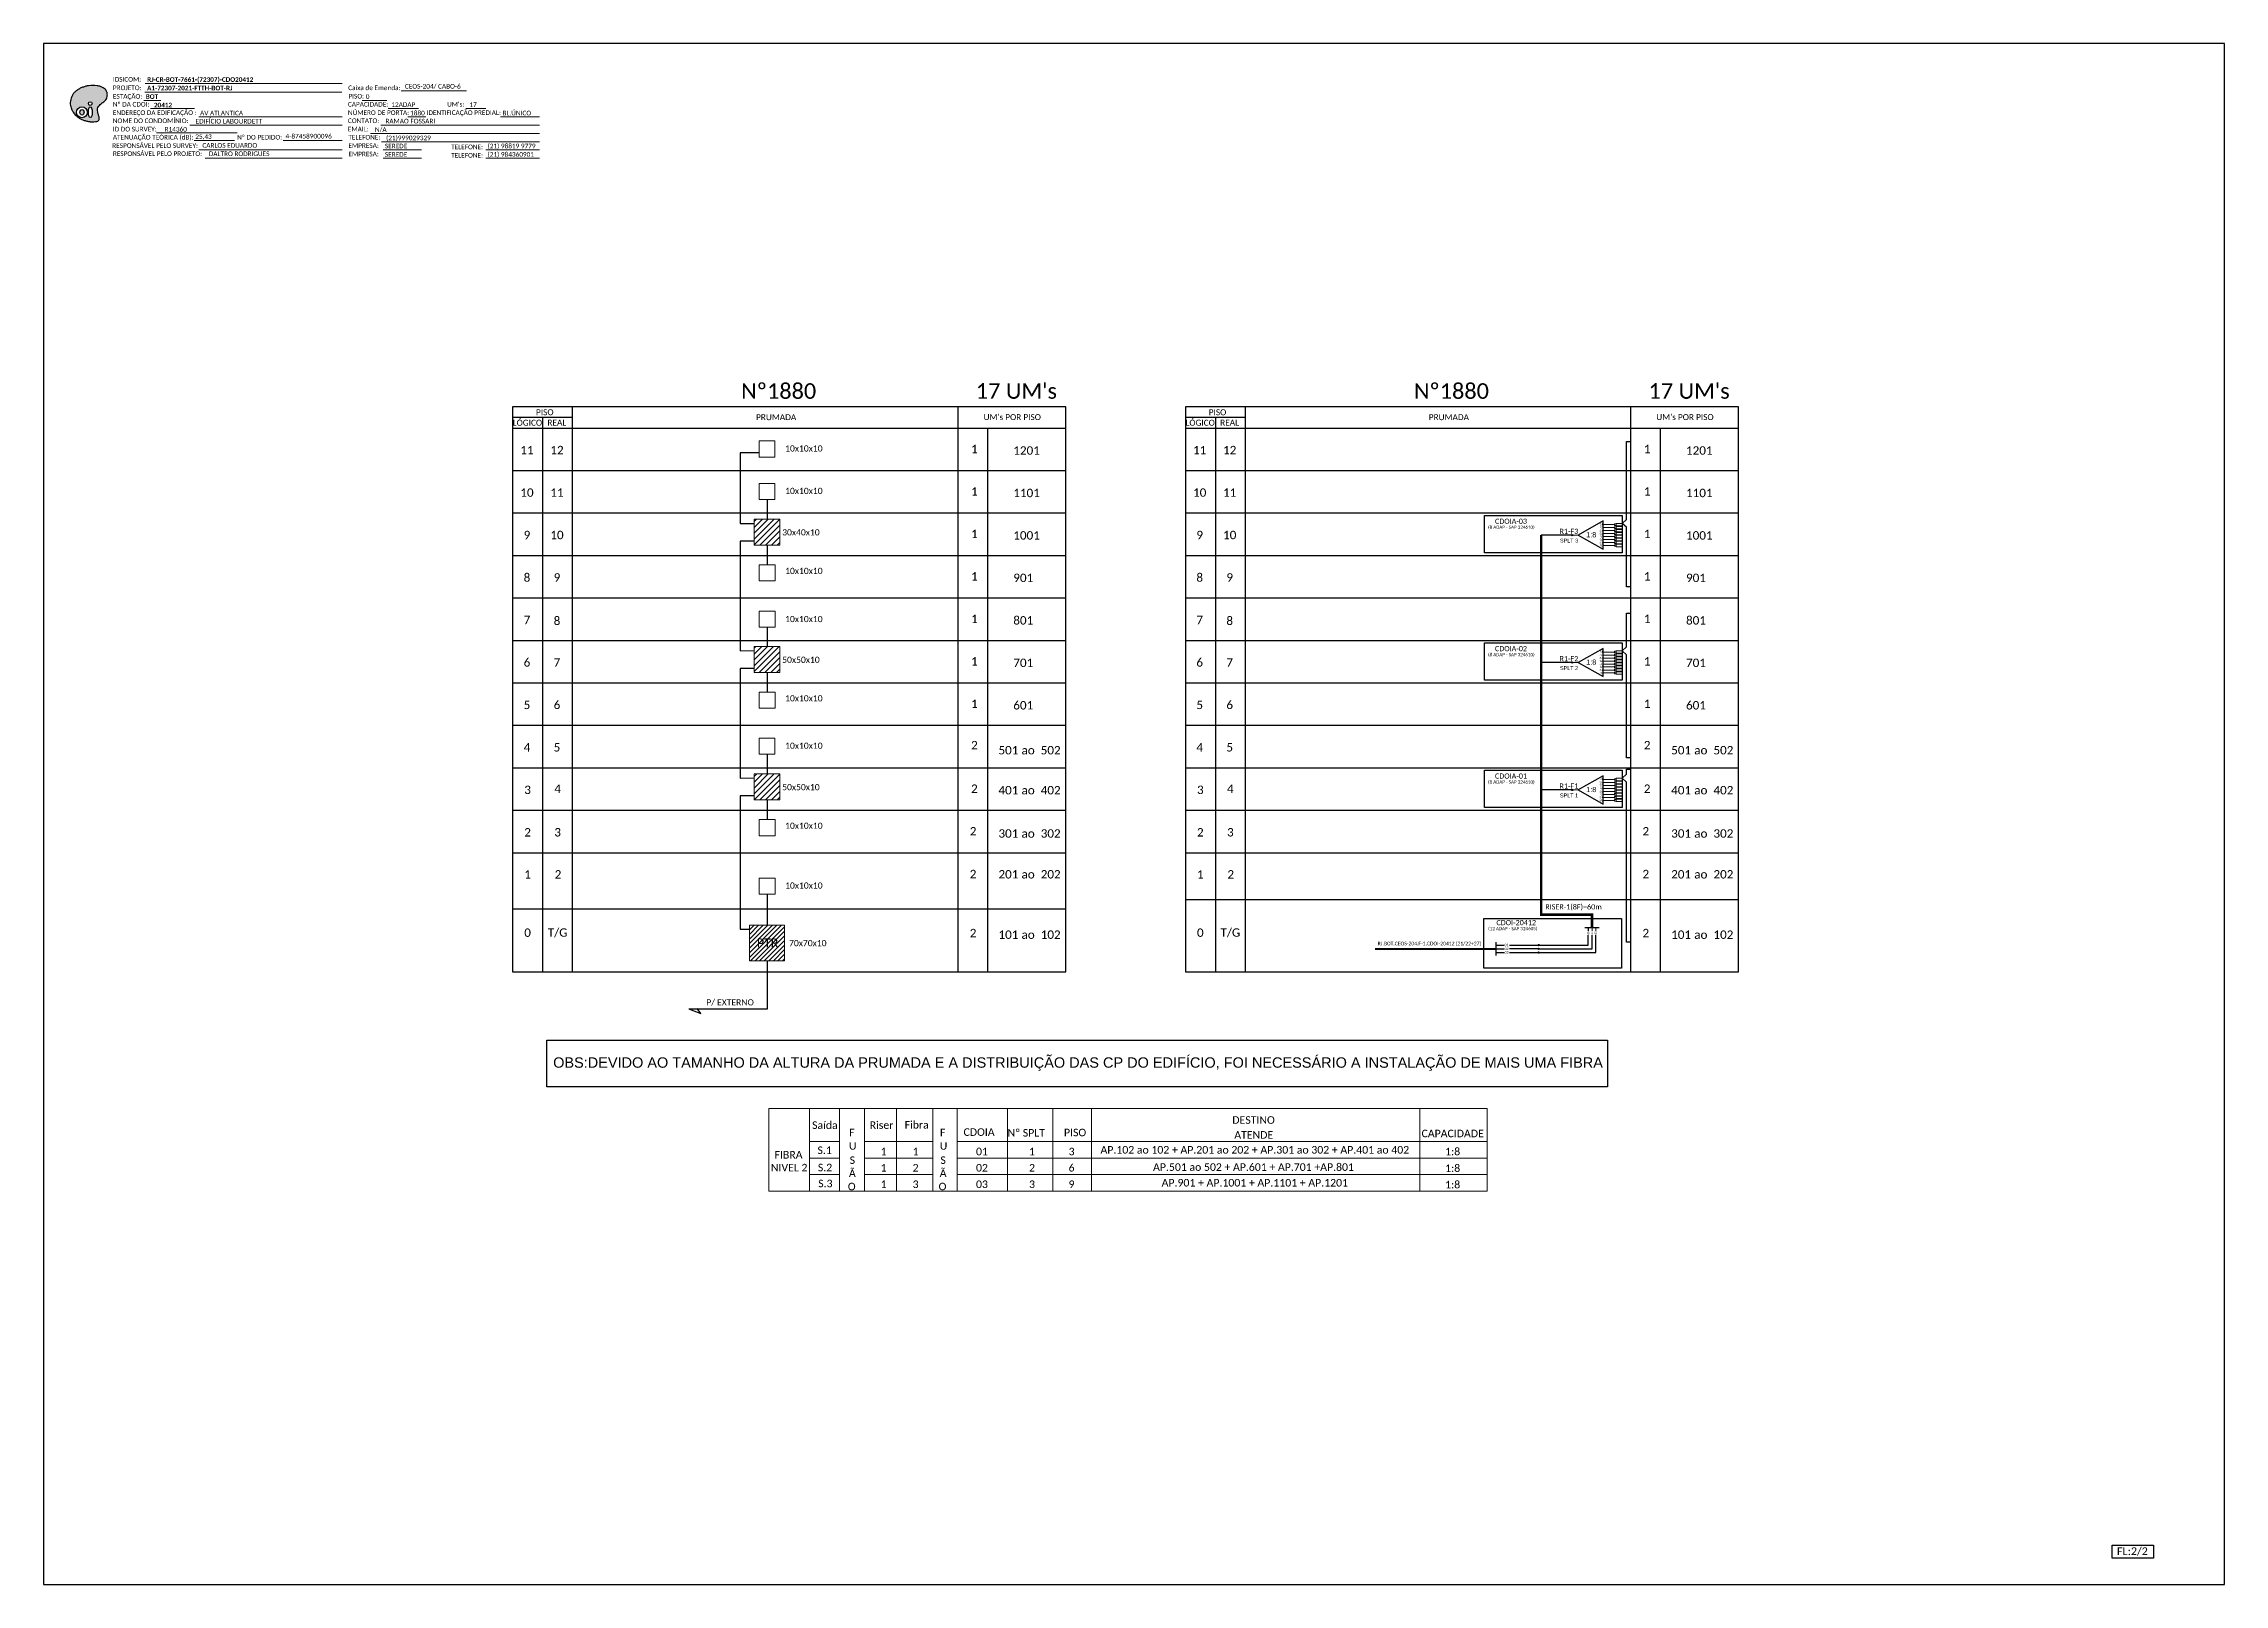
# Model space of a CAD drawing. Header units: metres. Extents: x -1286 to 457, y -500 to 94.
# Drawn here: x -384 to 457, y -500 to 94 of the extents above; entities that cross this region are included whole.
import ezdxf
from ezdxf.enums import TextEntityAlignment as Align

# ---------------------------------------------------------------- set-up
doc = ezdxf.new("R2010")
doc.units = ezdxf.units.M
doc.layers.add('(Notas)', color=7, linetype='Continuous', lineweight=0)
doc.layers.add('_NUMERAÇÃO_', color=34, linetype='Continuous', lineweight=0)
doc.styles.add('ARIAL', font='arial.ttf')
doc.styles.add('WMF-Calibri0', font='calibri.ttf')
doc.styles.add('WMF-Calibri1', font='calibrib.ttf')
doc.linetypes.add('RESERVA', pattern='A,0.5,-0.15,["RESERVA",Standard,S=0.18,R=0,X=0,Y=-0.1],-1.3', length=1.95)
pattern_1 = [(45, (-5662.4201, 3080.1495), (-1.122532, 1.122532), [])]

# ---------------------------------------------------------------- blocks, each defined once
blk = doc.blocks.new('OI')
h = blk.add_hatch(color=40)
edge = h.paths.add_edge_path()
edge.add_spline(control_points=[(4.35, -0.67), (3.92, -0.99), (3.26, -1.5), (2.81, -2.59), (2.9, -3.5), (3.06, -4.27), (3.31, -4.85), (3.37, -5.39), (3.4, -5.88), (3.2, -6.4), (2.54, -6.61), (1.65, -6.63), (0.55, -6.67), (-0.56, -6.42), (-1.61, -6.14), (-2.77, -5.61), (-3.92, -4.77), (-4.89, -3.7), (-5.34, -2.65), (-5.6, -1.94), (-5.85, -0.96), (-5.71, 0.47), (-5.1, 2.02), (-4.14, 3.02), (-3.3, 3.61), (-2.37, 4.16), (-1.36, 4.44), (-0.56, 4.7), (0.79, 4.85), (2.24, 4.97), (3.79, 4.57), (4.67, 4.21), (5.44, 3.65), (5.76, 2.99), (6.03, 2.21), (6.01, 1.46), (5.72, 0.64), (5.31, 0.08), (4.88, -0.38), (4.51, -0.55), (4.35, -0.67)], knot_values=[0, 0, 0, 0, 1.60434, 2.417191, 3.427595, 4.282808, 4.776746, 5.304182, 5.888771, 6.258406, 6.858137, 7.79129, 8.986195, 10.124242, 11.187857, 12.242908, 13.953784, 15.414161, 16.515391, 17.349188, 17.675853, 19.552021, 21.515531, 22.568638, 23.63245, 24.621084, 25.782718, 26.745347, 27.142653, 29.870543, 31.004649, 31.921532, 32.709589, 33.801391, 34.042471, 35.192333, 35.971461, 36.628871, 37.254359, 37.836911, 37.836911, 37.836911, 37.836911], degree=3, periodic=0)
h.paths.add_polyline_path([(1.13, -0.87, -1), (-0.04, -0.87, -1)], flags=16)
edge = h.paths.add_edge_path(flags=16)
edge.add_ellipse((0.56, -3.59), major_axis=(-0.02, 1.71), ratio=0.361305, start_angle=0, end_angle=360)
h.paths.add_polyline_path([(-0.36, -3.62, -1), (-3.8, -3.62, -1)], flags=16)
edge = h.paths.add_edge_path(flags=0)
edge.add_ellipse((-2.08, -3.62), major_axis=(0, 0.885), ratio=0.758294, start_angle=0, end_angle=360)
at = {"color": 40}
for centre, radius in [((-2.08, -3.62), 1.72), ((0.54, -0.87), 0.587)]:
    blk.add_circle(centre, radius, dxfattribs=at)
blk.add_ellipse((-2.08, -3.62), major_axis=(0, 0.885), ratio=0.758294, start_param=-3.141592653589792, end_param=3.141592653589792, dxfattribs=at)
blk.add_ellipse((0.56, -3.59), major_axis=(-0.02, 1.71), ratio=0.361305, dxfattribs=at)
at = {"color": 40, "start_tangent": (-0.800898, -0.598801), "end_tangent": (-0.800898, -0.598801)}
blk.add_spline([(4.35, -0.67), (3.2, -1.78), (2.9, -2.54), (2.92, -3.55), (3.12, -4.38), (3.28, -4.85), (3.37, -5.37), (3.35, -5.95), (3.2, -6.29), (2.66, -6.55), (1.73, -6.63), (0.54, -6.62), (-0.58, -6.41), (-1.6, -6.11), (-2.56, -5.67), (-3.95, -4.67), (-4.89, -3.56), (-5.37, -2.56), (-5.64, -1.78), (-5.72, -1.46), (-5.63, 0.42), (-4.84, 2.22), (-4.13, 2.99), (-3.27, 3.62), (-2.4, 4.09), (-1.3, 4.47), (-0.37, 4.72), (0.02, 4.77), (2.75, 4.8), (3.85, 4.53), (4.69, 4.16), (5.31, 3.68), (5.85, 2.73), (5.93, 2.5), (5.94, 1.35), (5.67, 0.62), (5.29, 0.08), (4.84, -0.36), (4.35, -0.67)], degree=3, dxfattribs=at)

msp = doc.modelspace()

# ---------------------------------------------------------------- hatches: boundary and pattern name
h = msp.add_hatch()
h.set_pattern_fill('LINE', color=1, scale=0.5, angle=45)
h.set_pattern_definition([(45, (-5662.4201, 3178.3807), (-1.122532, 1.122532), [])])
h.paths.add_polyline_path([(-110.02, -99.17), (-100.12, -99.17), (-100.12, -89.13), (-110.02, -89.13)])
h = msp.add_hatch(color=3)
h.dxf.hatch_style = 1
edge = h.paths.add_edge_path()
edge.add_arc((205.48, -95.29), 0.242, 0, 360)
h = msp.add_hatch()
h.set_pattern_fill('LINE', color=1, scale=0.5, angle=45)
h.set_pattern_definition(pattern_1)
h.paths.add_polyline_path([(-110.02, -148.28), (-100.12, -148.28), (-100.12, -138.24), (-110.02, -138.24)])
h = msp.add_hatch(color=3)
h.dxf.hatch_style = 1
edge = h.paths.add_edge_path()
edge.add_arc((205.48, -144.4), 0.242, 0, 360)
h = msp.add_hatch()
h.set_pattern_fill('LINE', color=1, scale=0.5, angle=45)
h.set_pattern_definition(pattern_1)
h.paths.add_polyline_path([(-110.02, -197.4), (-100.12, -197.4), (-100.12, -187.36), (-110.02, -187.36)])
h = msp.add_hatch(color=3)
h.dxf.hatch_style = 1
edge = h.paths.add_edge_path()
edge.add_arc((205.48, -193.52), 0.242, 0, 360)
h = msp.add_hatch()
h.set_pattern_fill('ANSI31', color=1, scale=10, style=0)
h.set_pattern_definition([(45, (-723.4746, -643.4222), (-0.8838835, 0.8838835), [])])
h.paths.add_polyline_path([(-111.85, -259.46), (-98.28, -259.46), (-98.28, -245.7), (-111.85, -245.7)])
h.paths.add_polyline_path([(-109.85, -255.11), (-99.77, -255.11), (-99.77, -249.96), (-109.85, -249.96)], flags=24)
h = msp.add_hatch(color=3)
h.dxf.hatch_style = 1
edge = h.paths.add_edge_path()
edge.add_arc((192.46, -253.32), 0.256, 0, 360)
h = msp.add_hatch(color=3)
h.dxf.hatch_style = 1
edge = h.paths.add_edge_path()
edge.add_arc((192.46, -254.78), 0.256, 0, 360)
h = msp.add_hatch(color=3)
h.dxf.hatch_style = 1
edge = h.paths.add_edge_path()
edge.add_arc((192.46, -256.24), 0.256, 0, 360)

# ---------------------------------------------------------------- linework, layer by layer
at = {"layer": '(Notas)', "lineweight": 0}
for p, q in [((-88.7, -348.19), (-88.7, -316.39)), ((-77.17, -348.19), (-77.17, -316.39)), ((-67.53, -348.19), (-67.53, -316.39)), ((-55.19, -348.19), (-55.19, -316.39)), ((-41.16, -348.19), (-41.16, -316.39)), ((-31.7, -348.19), (-31.7, -316.39)), ((-12.39, -348.19), (-12.39, -316.39)), ((5.09, -348.19), (5.09, -316.39)), ((20, -348.19), (20, -316.39)), ((146.69, -348.19), (146.69, -316.39))]:
    msp.add_line(p, q, dxfattribs=at)
msp.add_lwpolyline([(172.69, -316.39), (172.69, -348.19)], dxfattribs=at)
at = {"color": 5}
for p, q in [((205.48, -95.29), (193.45, -95.29)), ((205.48, -144.4), (193.45, -144.4)), ((205.48, -193.52), (193.45, -193.52))]:
    msp.add_line(p, q, dxfattribs=at)
at = {"color": 1}
msp.add_line((175.99, -252.25), (175.99, -257.39), dxfattribs=at)
msp.add_lwpolyline([(-384.06, -499.81), (456.94, -499.81), (456.94, 94.19), (-384.06, 94.19)], close=True)
at = {"color": 7, "lineweight": 0}
for points in [[(-344.93, 78.79), (-268.95, 78.79)], [(-246.14, 76.01), (-221, 76.01)], [(-345.46, 72.24), (-338.91, 72.24)], [(-344.96, 75.52), (-269, 75.52)], [(-342.8, 69.17), (-325.83, 69.17)], [(-261.18, 72.28), (-251.7, 72.28)], [(-251.13, 69.17), (-239.51, 69.17)], [(-221.19, 69.17), (-213.52, 69.17)], [(-340.48, 59.75), (-309.44, 59.75)], [(-327.64, 62.82), (-268.98, 62.82)], [(-324.23, 65.93), (-268.98, 65.93)], [(-258.05, 59.58), (-192.79, 59.58)], [(-254.02, 62.82), (-192.79, 62.82)], [(-243.55, 65.93), (-236.6, 65.93)], [(-207.85, 65.93), (-192.82, 65.93)], [(-325.95, 56.79), (-310.44, 56.79)], [(-324.23, 53.23), (-268.98, 53.23)], [(-291.72, 56.79), (-268.95, 56.79)], [(-253.77, 56.34), (-192.79, 56.34)], [(-253.16, 53.23), (-238.36, 53.23)], [(-213.56, 53.23), (-192.79, 53.23)], [(-321.74, 49.99), (-268.98, 49.99)], [(-253.16, 49.99), (-238.36, 49.99)], [(-213.56, 49.99), (-192.79, 49.99)]]:
    msp.add_lwpolyline(points, dxfattribs=at)
at = {"color": 0}
for points in [[(10.12, -45.78), (-203.19, -45.78)], [(-180.05, -49.89), (-203.19, -49.89)], [(269.55, -45.78), (56.24, -45.78)], [(79.38, -49.89), (56.24, -49.89)]]:
    msp.add_lwpolyline(points, dxfattribs=at)
for points in [[(-203.19, -45.78), (-203.19, -54)], [(-191.62, -49.89), (-191.62, -54)], [(-180.05, -54), (-180.05, -45.78)], [(-31.47, -45.78), (-31.47, -54)], [(10.12, -54), (10.12, -45.78)], [(56.24, -45.78), (56.24, -54)], [(67.81, -49.89), (67.81, -54)], [(79.38, -54), (79.38, -45.78)], [(227.96, -45.78), (227.96, -54)], [(269.55, -54), (269.55, -45.78)], [(-203.19, -54), (10.12, -54)], [(-203.19, -54), (10.12, -54)], [(-203.19, -54), (10.12, -54)], [(-203.19, -54), (-203.19, -263.7), (10.12, -263.7), (10.12, -54)], [(-203.19, -54), (10.12, -54)], [(-203.19, -54), (10.12, -54)], [(-203.19, -54), (10.12, -54)], [(-203.19, -54), (10.12, -54)], [(-203.19, -54), (10.12, -54)], [(-191.62, -54), (-191.62, -263.7)], [(-180.05, -263.7), (-180.05, -54)], [(-31.47, -54), (-31.47, -263.7)], [(-19.9, -263.7), (-19.9, -54)], [(56.24, -54), (269.55, -54)], [(56.24, -54), (269.55, -54)], [(56.24, -54), (269.55, -54)], [(56.24, -54), (56.24, -263.7), (269.55, -263.7), (269.55, -54)], [(56.24, -54), (269.55, -54)], [(56.24, -54), (269.55, -54)], [(56.24, -54), (269.55, -54)], [(56.24, -54), (269.55, -54)], [(56.24, -54), (269.55, -54)], [(67.81, -54), (67.81, -263.7)], [(79.38, -263.7), (79.38, -54)], [(227.96, -54), (227.96, -263.7)], [(239.53, -263.7), (239.53, -54)], [(-203.19, -70.38), (10.12, -70.38)], [(-203.19, -70.38), (10.12, -70.38)], [(56.24, -70.38), (269.55, -70.38)], [(56.24, -70.38), (269.55, -70.38)], [(-203.19, -86.75), (10.12, -86.75)], [(-203.19, -86.75), (10.12, -86.75)], [(56.24, -86.75), (269.55, -86.75)], [(56.24, -86.75), (269.55, -86.75)], [(-203.19, -103.12), (10.12, -103.12)], [(-203.19, -103.12), (10.12, -103.12)], [(56.24, -103.12), (269.55, -103.12)], [(56.24, -103.12), (269.55, -103.12)], [(-203.19, -119.49), (10.12, -119.49)], [(56.24, -119.49), (269.55, -119.49)], [(-203.19, -135.86), (10.12, -135.86)], [(56.24, -135.86), (269.55, -135.86)], [(-203.19, -152.24), (10.12, -152.24)], [(56.24, -152.24), (269.55, -152.24)], [(-203.19, -168.61), (10.12, -168.61)], [(56.24, -168.61), (269.55, -168.61)], [(-203.19, -184.98), (10.12, -184.98)], [(56.24, -184.98), (269.55, -184.98)], [(-203.19, -201.35), (10.12, -201.35)], [(56.24, -201.35), (269.55, -201.35)], [(-203.19, -217.72), (10.12, -217.72)], [(56.24, -217.72), (269.55, -217.72)], [(-203.19, -239.38), (10.12, -239.38)], [(56.24, -235.75), (269.55, -235.75)]]:
    msp.add_lwpolyline(points)
at = {"color": 3}
for points in [[(-108.14, -63.62), (-115.38, -63.62), (-115.38, -90.84), (-110.02, -90.81)], [(227.96, -115.17), (226.31, -115.17), (226.31, -92.27), (224.74, -90.76), (226.31, -89.25), (226.31, -59.2), (227.96, -59.2)], [(-105.07, -81.48), (-105.07, -89.04)], [(-110.02, -97.59), (-115.38, -97.59), (-115.38, -139.84), (-110.02, -139.8)], [(-105.07, -99.17), (-105.07, -106.73)], [(227.96, -181.13), (226.31, -181.13), (226.31, -141.38), (224.74, -139.87), (226.31, -138.37), (226.31, -125.36), (227.96, -125.36)], [(-105.07, -130.68), (-105.07, -138.24)], [(-110.02, -146.7), (-115.38, -146.7), (-115.38, -188.95), (-110.02, -188.92)], [(-105.07, -148.28), (-105.07, -155.85)], [(-105.07, -179.71), (-105.07, -187.27)], [(227.96, -252.16), (226.31, -252.16), (226.31, -190.5), (224.74, -188.99), (226.31, -187.48), (226.31, -185.48), (227.96, -185.48)], [(-110.02, -195.82), (-115.38, -195.82), (-115.38, -247.25), (-111.85, -247.22)], [(-105.07, -197.4), (-105.07, -204.96)], [(-105.07, -233.62), (-105.07, -245.7)], [(175.99, -253.32), (179.15, -253.32)], [(181.22, -253.32), (192.46, -253.32)]]:
    msp.add_lwpolyline(points, dxfattribs=at)
at = {"lineweight": 0}
for points in [[(-102.01, -58.98), (-108.14, -58.98), (-108.14, -65.19), (-102.01, -65.19)], [(-102.01, -75.35), (-108.14, -75.35), (-108.14, -81.56), (-102.01, -81.56)], [(-102, -106.73), (-108.13, -106.73), (-108.13, -112.94), (-102, -112.94)], [(-102, -124.55), (-108.13, -124.55), (-108.13, -130.76), (-102, -130.76)], [(-102, -155.85), (-108.13, -155.85), (-108.13, -162.06), (-102, -162.06)], [(-102.01, -173.58), (-108.14, -173.58), (-108.14, -179.79), (-102.01, -179.79)], [(-102, -204.96), (-108.13, -204.96), (-108.13, -211.18), (-102, -211.18)], [(-102, -227.49), (-108.13, -227.49), (-108.13, -233.71), (-102, -233.71)]]:
    msp.add_lwpolyline(points, close=True, dxfattribs=at)
at = {"color": 1, "lineweight": 0}
for points in [[(-100.12, -89.13), (-110.02, -89.13), (-110.02, -99.17), (-100.12, -99.17)], [(-100.12, -138.24), (-110.02, -138.24), (-110.02, -148.28), (-100.12, -148.28)], [(-100.12, -187.36), (-110.02, -187.36), (-110.02, -197.4), (-100.12, -197.4)], [(-111.85, -245.7), (-98.28, -245.7), (-98.28, -259.46), (-111.85, -259.46)]]:
    msp.add_lwpolyline(points, close=True, dxfattribs=at)
at = {"color": 1}
for points in [[(171.61, -87.74), (224.74, -87.74), (224.74, -102.06), (171.61, -102.06)], [(171.61, -136.86), (224.74, -136.86), (224.74, -151.18), (171.61, -151.18)], [(171.61, -185.97), (224.74, -185.97), (224.74, -200.29), (171.61, -200.29)], [(171.35, -243.07), (224.48, -243.07), (224.48, -262.19), (171.35, -262.19)], [(-190, -290), (219.05, -290), (219.05, -307.96), (-190, -307.96)]]:
    msp.add_lwpolyline(points, close=True, dxfattribs=at)
for points in [[(217.37, -89.84), (207.7, -95.29), (217.37, -100.74), (217.37, -89.84)], [(217.37, -138.96), (207.7, -144.4), (217.37, -149.85), (217.37, -138.96)], [(217.37, -188.07), (207.7, -193.52), (217.37, -198.97), (217.37, -188.07)], [(-105.07, -259.46), (-105.07, -278.09), (-135.21, -278.09)], [(-134.99, -278.09), (-130.58, -279.68)], [(-130.58, -279.68), (-131.98, -277.85)]]:
    msp.add_lwpolyline(points, dxfattribs=at)
at = {"color": 3, "lineweight": 0}
for points in [[(221.75, -91.25), (217.37, -91.25)], [(217.37, -92.41), (221.75, -92.41)], [(222.33, -90.76), (222.33, -91.75)], [(222.33, -90.76), (224.74, -90.76)], [(222.33, -91.75), (224.74, -91.75)], [(222.33, -91.91), (222.33, -92.9)], [(222.33, -91.91), (224.74, -91.91)], [(217.37, -93.56), (221.75, -93.56)], [(217.37, -94.71), (221.75, -94.71)], [(217.37, -95.86), (221.75, -95.86)], [(217.37, -97.02), (221.75, -97.02)], [(217.37, -98.17), (221.75, -98.17)], [(217.37, -99.32), (221.75, -99.32)], [(222.33, -92.9), (224.74, -92.9)], [(222.33, -93.06), (222.33, -94.05)], [(222.33, -93.06), (224.74, -93.06)], [(222.33, -94.05), (224.74, -94.05)], [(222.33, -94.22), (222.33, -95.2)], [(222.33, -94.22), (224.74, -94.22)], [(222.33, -95.2), (224.74, -95.2)], [(222.33, -95.37), (222.33, -96.36)], [(222.33, -95.37), (224.74, -95.37)], [(222.33, -96.36), (224.74, -96.36)], [(222.33, -96.52), (222.33, -97.51)], [(222.33, -96.52), (224.74, -96.52)], [(222.33, -97.51), (224.74, -97.51)], [(222.33, -97.68), (222.33, -98.66)], [(222.33, -97.68), (224.74, -97.68)], [(222.33, -98.66), (224.74, -98.66)], [(222.33, -98.83), (222.33, -99.82)], [(222.33, -98.83), (224.74, -98.83)], [(222.33, -99.82), (224.74, -99.82)], [(221.75, -140.37), (217.37, -140.37)], [(217.37, -141.52), (221.75, -141.52)], [(217.37, -142.67), (221.75, -142.67)], [(222.33, -139.87), (222.33, -140.86)], [(222.33, -139.87), (224.74, -139.87)], [(222.33, -140.86), (224.74, -140.86)], [(222.33, -141.03), (222.33, -142.01)], [(222.33, -141.03), (224.74, -141.03)], [(222.33, -142.01), (224.74, -142.01)], [(222.33, -142.18), (222.33, -143.17)], [(222.33, -142.18), (224.74, -142.18)], [(217.37, -143.83), (221.75, -143.83)], [(217.37, -144.98), (221.75, -144.98)], [(217.37, -146.13), (221.75, -146.13)], [(217.37, -147.29), (221.75, -147.29)], [(217.37, -148.44), (221.75, -148.44)], [(222.33, -143.17), (224.74, -143.17)], [(222.33, -143.33), (222.33, -144.32)], [(222.33, -143.33), (224.74, -143.33)], [(222.33, -144.32), (224.74, -144.32)], [(222.33, -144.49), (222.33, -145.47)], [(222.33, -144.49), (224.74, -144.49)], [(222.33, -145.47), (224.74, -145.47)], [(222.33, -145.64), (222.33, -146.63)], [(222.33, -145.64), (224.74, -145.64)], [(222.33, -146.63), (224.74, -146.63)], [(222.33, -146.79), (222.33, -147.78)], [(222.33, -146.79), (224.74, -146.79)], [(222.33, -147.78), (224.74, -147.78)], [(222.33, -147.95), (222.33, -148.93)], [(222.33, -147.95), (224.74, -147.95)], [(222.33, -148.93), (224.74, -148.93)], [(221.75, -189.48), (217.37, -189.48)], [(217.37, -190.64), (221.75, -190.64)], [(217.37, -191.79), (221.75, -191.79)], [(217.37, -192.94), (221.75, -192.94)], [(222.33, -188.99), (222.33, -189.98)], [(222.33, -188.99), (224.74, -188.99)], [(222.33, -189.98), (224.74, -189.98)], [(222.33, -190.14), (222.33, -191.13)], [(222.33, -190.14), (224.74, -190.14)], [(222.33, -191.13), (224.74, -191.13)], [(222.33, -191.3), (222.33, -192.28)], [(222.33, -191.3), (224.74, -191.3)], [(222.33, -192.28), (224.74, -192.28)], [(222.33, -192.45), (222.33, -193.44)], [(222.33, -192.45), (224.74, -192.45)], [(217.37, -194.1), (221.75, -194.1)], [(217.37, -195.25), (221.75, -195.25)], [(217.37, -196.4), (221.75, -196.4)], [(217.37, -197.55), (221.75, -197.55)], [(222.33, -193.44), (224.74, -193.44)], [(222.33, -193.6), (222.33, -194.59)], [(222.33, -193.6), (224.74, -193.6)], [(222.33, -194.59), (224.74, -194.59)], [(222.33, -194.76), (222.33, -195.74)], [(222.33, -194.76), (224.74, -194.76)], [(222.33, -195.74), (224.74, -195.74)], [(222.33, -195.91), (222.33, -196.89)], [(222.33, -195.91), (224.74, -195.91)], [(222.33, -196.89), (224.74, -196.89)], [(222.33, -197.06), (222.33, -198.05)], [(222.33, -197.06), (224.74, -197.06)], [(222.33, -198.05), (224.74, -198.05)]]:
    msp.add_lwpolyline(points, dxfattribs=at)
for points in [[(221.75, -90.97), (222.33, -90.97), (222.33, -91.54), (221.75, -91.54)], [(221.75, -92.12), (222.33, -92.12), (222.33, -92.69), (221.75, -92.69)], [(221.75, -93.27), (222.33, -93.27), (222.33, -93.84), (221.75, -93.84)], [(221.75, -94.42), (222.33, -94.42), (222.33, -95), (221.75, -95)], [(221.75, -95.58), (222.33, -95.58), (222.33, -96.15), (221.75, -96.15)], [(221.75, -96.73), (222.33, -96.73), (222.33, -97.3), (221.75, -97.3)], [(221.75, -97.88), (222.33, -97.88), (222.33, -98.46), (221.75, -98.46)], [(221.75, -99.04), (222.33, -99.04), (222.33, -99.61), (221.75, -99.61)], [(221.75, -140.08), (222.33, -140.08), (222.33, -140.65), (221.75, -140.65)], [(221.75, -141.23), (222.33, -141.23), (222.33, -141.81), (221.75, -141.81)], [(221.75, -142.39), (222.33, -142.39), (222.33, -142.96), (221.75, -142.96)], [(221.75, -143.54), (222.33, -143.54), (222.33, -144.11), (221.75, -144.11)], [(221.75, -144.69), (222.33, -144.69), (222.33, -145.27), (221.75, -145.27)], [(221.75, -145.85), (222.33, -145.85), (222.33, -146.42), (221.75, -146.42)], [(221.75, -147), (222.33, -147), (222.33, -147.57), (221.75, -147.57)], [(221.75, -148.15), (222.33, -148.15), (222.33, -148.73), (221.75, -148.73)], [(221.75, -189.2), (222.33, -189.2), (222.33, -189.77), (221.75, -189.77)], [(221.75, -190.35), (222.33, -190.35), (222.33, -190.92), (221.75, -190.92)], [(221.75, -191.5), (222.33, -191.5), (222.33, -192.08), (221.75, -192.08)], [(221.75, -192.66), (222.33, -192.66), (222.33, -193.23), (221.75, -193.23)], [(221.75, -193.81), (222.33, -193.81), (222.33, -194.38), (221.75, -194.38)], [(221.75, -194.96), (222.33, -194.96), (222.33, -195.53), (221.75, -195.53)], [(221.75, -196.12), (222.33, -196.12), (222.33, -196.69), (221.75, -196.69)], [(221.75, -197.27), (222.33, -197.27), (222.33, -197.84), (221.75, -197.84)]]:
    msp.add_lwpolyline(points, close=True, dxfattribs=at)
at = {"color": 5, "const_width": 1}
msp.add_lwpolyline([(193.45, -95.29), (193.45, -241.58), (213.09, -241.58), (213.09, -246.61)], dxfattribs=at)
at = {"color": 1, "lineweight": 0}
for points in [[(207.7, -95.29), (205.48, -95.29)], [(207.7, -144.4), (205.48, -144.4)], [(207.7, -193.52), (205.48, -193.52)]]:
    msp.add_lwpolyline(points, dxfattribs=at)
at = {"color": 5}
for points in [[(192.46, -253.32), (211.64, -253.32), (211.64, -249.56)], [(192.72, -254.78), (213.09, -254.79), (213.09, -249.56)], [(192.72, -256.25), (214.54, -256.25), (214.54, -249.56)], [(210.29, -246.61), (215.86, -246.61)]]:
    msp.add_lwpolyline(points, dxfattribs=at)
at = {"color": 8, "linetype": 'RESERVA', "ltscale": 4}
msp.add_lwpolyline([(211.64, -246.61), (211.64, -247.92)], dxfattribs=at)
at = {"color": 5, "lineweight": 0}
for points in [[(213.09, -246.61), (213.09, -247.89)], [(214.54, -246.61), (214.54, -247.89)]]:
    msp.add_lwpolyline(points, dxfattribs=at)
at = {"color": 1}
msp.add_lwpolyline([(129.42, -254.82, 0.8, 0.8, 0), (175.99, -254.82, 0.8, 0.8, 0)], format="xyseb", dxfattribs=at)
at = {"color": 2}
for points in [[(175.99, -254.78), (179.15, -254.78)], [(192.61, -254.78), (181.22, -254.78)]]:
    msp.add_lwpolyline(points, dxfattribs=at)
at = {"color": 7}
for points in [[(175.99, -256.24), (179.15, -256.24)], [(181.22, -256.24), (192.72, -256.24)]]:
    msp.add_lwpolyline(points, dxfattribs=at)
msp.add_lwpolyline([(413.64, -484.64), (429.57, -484.64), (429.57, -489.7), (413.64, -489.7)], close=True, dxfattribs=at)
at = {"color": 3}
for centre, radius in [((205.48, -95.29), 0.242), ((205.48, -144.4), 0.242), ((205.48, -193.52), 0.242), ((192.46, -253.32), 0.256), ((192.46, -254.78), 0.256), ((192.46, -256.24), 0.256)]:
    msp.add_circle(centre, radius, dxfattribs=at)
at = {"layer": '_NUMERAÇÃO_', "color": 0, "lineweight": 0}
for p, q in [((172.69, -316.39), (-104.34, -316.39)), ((-104.34, -316.39), (-104.34, -348.19)), ((-77.17, -329.11), (-88.7, -329.11)), ((-77.17, -335.44), (-88.7, -335.44)), ((-41.16, -329.11), (-67.53, -329.11)), ((-41.16, -335.44), (-67.53, -335.44)), ((172.69, -329.11), (-31.7, -329.11)), ((172.69, -335.44), (-31.7, -335.44)), ((-77.17, -341.85), (-88.7, -341.85)), ((-41.16, -341.85), (-67.53, -341.85)), ((172.69, -341.85), (-31.7, -341.85)), ((172.69, -348.19), (-104.34, -348.19))]:
    msp.add_line(p, q, dxfattribs=at)

# ---------------------------------------------------------------- block references
at = {"color": 7, "xscale": 1.213923925163967, "yscale": 1.213923925163967, "zscale": 1.213923925163967, "rotation": 0.1532896023949059}
msp.add_blockref('OI', (-366.75, 72.14), dxfattribs=at)

# ---------------------------------------------------------------- texts
at = {"color": 7, "lineweight": 0, "style": 'WMF-Calibri0'}
for s, height, p in [('PROJETO:', 1.793, (-357.33, 76.26)), ('IDSICOM:', 1.793, (-357.33, 79.54)), ('Caixa de Emenda:', 1.7927, (-266.59, 76.26)), ('ESTAÇÃO:', 1.793, (-357.35, 72.98)), ('Nº DA CDOI:', 1.7927, (-357.35, 69.91)), ('ENDEREÇO DA EDIFICAÇÃO :', 1.7927, (-357.35, 66.68)), ('CAPACIDADE:', 1.7927, (-266.7, 69.91)), ('NÚMERO DE PORTA:', 1.7927, (-266.7, 66.68)), ('PISO:', 1.793, (-266.52, 73.03)), ('IDENTIFICAÇÃO PREDIAL:', 1.7927, (-236.33, 66.68)), ("UM's:", 1.793, (-228.46, 69.91)), ('ATENUAÇÃO TEÓRICA (dB):', 1.7927, (-357.35, 57.21)), ('NOME DO CONDOMÍNIO:', 1.7927, (-357.35, 63.56)), ('ID DO SURVEY:', 1.7927, (-357.35, 60.33)), ('Nº DO PEDIDO:', 1.7927, (-309.43, 57.21)), ('CONTATO:', 1.793, (-266.7, 63.56)), ('EMAIL:', 1.793, (-266.7, 60.33)), ('TELEFONE:', 1.793, (-266.52, 57.21)), ('RESPONSÁVEL PELO SURVEY:', 1.7927, (-357.59, 53.98)), ('RESPONSÁVEL PELO PROJETO:', 1.7927, (-357.35, 50.87)), ('EMPRESA:', 1.793, (-266.52, 53.98)), ('EMPRESA:', 1.793, (-266.52, 50.74)), ('TELEFONE:', 1.793, (-226.92, 53.47)), ('TELEFONE:', 1.793, (-226.92, 50.24))]:
    msp.add_text(s, height=height, dxfattribs=at).set_placement(p)
at = {"color": 7}
for s, height, style, p in [('A1-72307-2021-FTTH-BOT-RJ', 1.7927, 'WMF-Calibri1', (-344.17, 76.17)), ('RJ-CR-BOT-7661-(72307)-CDO20412', 1.7927, 'WMF-Calibri1', (-344.13, 79.45)), ('CEOS-204/ CABO-6', 1.7927, 'WMF-Calibri0', (-244.74, 76.85)), ('BOT', 1.793, 'WMF-Calibri1', (-344.67, 72.89)), ('AV ATLANTICA ', 1.7927, 'WMF-Calibri0', (-323.72, 66.52)), ('0', 1.79, 'WMF-Calibri0', (-259.83, 72.88)), ('12ADAP', 1.793, 'WMF-Calibri0', (-249.96, 69.79)), ('1880', 1.793, 'WMF-Calibri0', (-242.73, 66.53)), ('17', 1.793, 'WMF-Calibri0', (-219.84, 69.77)), ('BL.ÚNICO', 1.793, 'WMF-Calibri0', (-207.09, 66.53)), ('R14360', 1.793, 'WMF-Calibri0', (-337.39, 60.28)), ('25,43', 1.793, 'WMF-Calibri0', (-325.57, 57.45)), ('EDIFÍCIO LABOURDETT', 1.7927, 'WMF-Calibri0', (-325.44, 63.39)), ('4-87458900096', 1.7927, 'WMF-Calibri0', (-290.77, 57.62)), ('N/A', 1.793, 'WMF-Calibri0', (-256.28, 60.18)), ('RAMAO FOSSARI', 1.7927, 'WMF-Calibri0', (-252.24, 63.42)), ('(21)999029329', 1.7927, 'WMF-Calibri0', (-251.99, 56.94)), ('CARLOS EDUARDO', 1.7927, 'WMF-Calibri0', (-322.83, 54.07)), ('DALTRO RODRIGUES', 1.7927, 'WMF-Calibri0', (-320.34, 50.83)), ('SEREDE', 1.793, 'WMF-Calibri0', (-252.46, 53.83)), ('SEREDE', 1.793, 'WMF-Calibri0', (-252.46, 50.59)), ('(21) 98819 9779', 1.7927, 'WMF-Calibri0', (-212.85, 53.83)), ('(21) 984360901', 1.7927, 'WMF-Calibri0', (-212.85, 50.59)), ('10x10x10', 2.373, 'WMF-Calibri0', (-98.1, -63.06)), ('1201', 3.24, 'WMF-Calibri0', (-10.1, -64.28)), ('1201', 3.24, 'WMF-Calibri0', (249.33, -64.28)), ('10x10x10', 2.373, 'WMF-Calibri0', (-98.1, -79.43)), ('1101', 3.24, 'WMF-Calibri0', (-10.1, -80.65)), ('1101', 3.24, 'WMF-Calibri0', (249.33, -80.65)), ('30x40x10', 2.373, 'WMF-Calibri0', (-99.23, -95.41)), ('1001', 3.24, 'WMF-Calibri0', (-10.1, -97.02)), ('1001', 3.24, 'WMF-Calibri0', (249.33, -97.02)), ('10x10x10', 2.373, 'WMF-Calibri0', (-98.1, -110.28)), ('901', 3.24, 'WMF-Calibri0', (-10.1, -113.39)), ('901', 3.24, 'WMF-Calibri0', (249.33, -113.39)), ('10x10x10', 2.373, 'WMF-Calibri0', (-98.1, -128.83)), ('801', 3.24, 'WMF-Calibri0', (-10.1, -129.77)), ('801', 3.24, 'WMF-Calibri0', (249.33, -129.77)), ('50x50x10', 2.373, 'WMF-Calibri0', (-99.23, -144.53)), ('701', 3.24, 'WMF-Calibri0', (-10.1, -146.14)), ('701', 3.24, 'WMF-Calibri0', (249.33, -146.14)), ('10x10x10', 2.373, 'WMF-Calibri0', (-98.1, -159.39)), ('601', 3.24, 'WMF-Calibri0', (-10.1, -162.51)), ('601', 3.24, 'WMF-Calibri0', (249.33, -162.51)), ('10x10x10', 2.373, 'WMF-Calibri0', (-98.1, -177.66)), ('501', 3.24, 'WMF-Calibri0', (-15.83, -179.83)), ('502', 3.24, 'WMF-Calibri0', (0.47, -179.83)), ('501', 3.24, 'WMF-Calibri0', (243.6, -179.83)), ('502', 3.24, 'WMF-Calibri0', (259.9, -179.83)), ('ao', 3.24, 'WMF-Calibri0', (-6.93, -179.83)), ('ao', 3.24, 'WMF-Calibri0', (252.5, -179.83)), ('50x50x10', 2.373, 'WMF-Calibri0', (-99.23, -193.64)), ('401', 3.24, 'WMF-Calibri0', (-15.83, -195.25)), ('ao', 3.24, 'WMF-Calibri0', (-6.93, -195.25)), ('402', 3.24, 'WMF-Calibri0', (0.47, -195.25)), ('401', 3.24, 'WMF-Calibri0', (243.6, -195.25)), ('ao', 3.24, 'WMF-Calibri0', (252.5, -195.25)), ('402', 3.24, 'WMF-Calibri0', (259.9, -195.25)), ('10x10x10', 2.373, 'WMF-Calibri0', (-98.1, -208.51)), ('301', 3.24, 'WMF-Calibri0', (-15.83, -211.93)), ('ao', 3.24, 'WMF-Calibri0', (-6.93, -211.93)), ('302', 3.24, 'WMF-Calibri0', (0.47, -211.93)), ('301', 3.24, 'WMF-Calibri0', (243.6, -211.93)), ('ao', 3.24, 'WMF-Calibri0', (252.5, -211.93)), ('302', 3.24, 'WMF-Calibri0', (259.9, -211.93)), ('201', 3.24, 'WMF-Calibri0', (-15.83, -227.67)), ('ao', 3.24, 'WMF-Calibri0', (-6.93, -227.67)), ('202', 3.24, 'WMF-Calibri0', (0.47, -227.67)), ('201', 3.24, 'WMF-Calibri0', (243.6, -227.67)), ('ao', 3.24, 'WMF-Calibri0', (252.5, -227.67)), ('202', 3.24, 'WMF-Calibri0', (259.9, -227.67)), ('10x10x10', 2.373, 'WMF-Calibri0', (-98.1, -231.57)), ('PTR', 3.433, 'WMF-Calibri0', (-108.99, -254.23)), ('70x70x10', 2.373, 'WMF-Calibri0', (-96.58, -253.77)), ('101', 3.24, 'WMF-Calibri0', (-15.83, -250.94)), ('ao', 3.24, 'WMF-Calibri0', (-6.93, -250.94)), ('102', 3.24, 'WMF-Calibri0', (0.47, -250.94)), ('101', 3.24, 'WMF-Calibri0', (243.6, -250.94)), ('ao', 3.24, 'WMF-Calibri0', (252.5, -250.94)), ('102', 3.24, 'WMF-Calibri0', (259.9, -250.94)), ('P/ EXTERNO', 2.373, 'WMF-Calibri0', (-128.51, -276.6))]:
    msp.add_text(s, height=height, dxfattribs=dict(at, style=style)).set_placement(p)
at = {"color": 7, "style": 'WMF-Calibri1'}
msp.add_text('20412', height=1.793, dxfattribs=at).set_placement((-338.01, 69.6), align=Align.CENTER)
at = {"color": 2, "style": 'WMF-Calibri0'}
for s, p in [('Nº1880', (-115.06, -42.74)), ("17 UM's", (-24.57, -42.72)), ('Nº1880', (144.37, -42.74)), ("17 UM's", (234.86, -42.72))]:
    msp.add_text(s, height=6, dxfattribs=at).set_placement(p)
at = {"color": 0, "style": 'WMF-Calibri0'}
for s, p in [('  LÓGICO', (-204.77, -53.11)), ('     PISO', (-198.23, -49.08)), ('PRUMADA', (-109.32, -50.97)), ("UM's POR PISO", (-21.58, -50.94)), ('  LÓGICO', (54.66, -53.11)), ('     PISO', (61.2, -49.08)), ('PRUMADA', (150.11, -50.97)), ("UM's POR PISO", (237.85, -50.94)), ('    REAL', (-193.01, -53.06)), ('    REAL', (66.42, -53.06))]:
    msp.add_text(s, height=2.3, dxfattribs=at).set_placement(p)
at = {"color": 1, "style": 'WMF-Calibri0'}
for s, p in [('(8 ADAP - SAP 324610)', (181.96, -92.86)), ('(8 ADAP - SAP 324610)', (181.96, -141.98)), ('(8 ADAP - SAP 324610)', (181.96, -191.09)), ('(12 ADAP - SAP 324605)', (182.51, -247.6))]:
    msp.add_text(s, height=1.25, dxfattribs=at).set_placement(p, align=Align.CENTER)
at = {"color": 1}
for s, height, style, p in [('CDOIA-03', 2, 'WMF-Calibri0', (175.65, -90.94)), ('S1', 0.75, 'ARIAL', (216, -91.52)), ('S2', 0.75, 'ARIAL', (216, -92.71)), ('1:8', 2, 'ARIAL', (210.83, -96.14)), ('S3', 0.75, 'ARIAL', (216, -93.92)), ('S4', 0.75, 'ARIAL', (216, -95.1)), ('S5', 0.75, 'ARIAL', (216, -96.31)), ('S6', 0.75, 'ARIAL', (216, -97.43)), ('S7', 0.75, 'ARIAL', (216, -98.53)), ('S8', 0.75, 'ARIAL', (216, -99.64)), ('CDOIA-02', 2, 'WMF-Calibri0', (175.65, -140.05)), ('S1', 0.75, 'ARIAL', (216, -140.64)), ('S2', 0.75, 'ARIAL', (216, -141.82)), ('S3', 0.75, 'ARIAL', (216, -143.03)), ('1:8', 2, 'ARIAL', (210.83, -145.25)), ('S4', 0.75, 'ARIAL', (216, -144.21)), ('S5', 0.75, 'ARIAL', (216, -145.42)), ('S6', 0.75, 'ARIAL', (216, -146.54)), ('S7', 0.75, 'ARIAL', (216, -147.64)), ('S8', 0.75, 'ARIAL', (216, -148.76)), ('CDOIA-01', 2, 'WMF-Calibri0', (175.65, -189.17)), ('1:8', 2, 'ARIAL', (210.83, -194.37)), ('S1', 0.75, 'ARIAL', (216, -189.75)), ('S2', 0.75, 'ARIAL', (216, -190.94)), ('S3', 0.75, 'ARIAL', (216, -192.15)), ('S4', 0.75, 'ARIAL', (216, -193.33)), ('S5', 0.75, 'ARIAL', (216, -194.54)), ('S6', 0.75, 'ARIAL', (216, -195.66)), ('S7', 0.75, 'ARIAL', (216, -196.76)), ('S8', 0.75, 'ARIAL', (216, -197.87)), ('CDOI-20412', 2, 'WMF-Calibri0', (176.21, -245.67)), ('RJ.BOT.CEOS-204.F-1.CDOI-20412 (21/22+27)', 1.3876, 'WMF-Calibri0', (130.39, -253.44))]:
    msp.add_text(s, height=height, dxfattribs=dict(at, style=style)).set_placement(p)
at = {"color": 5, "style": 'WMF-Calibri0'}
for s, p in [('R1-F3', (200.54, -94.81)), ('R1-F2', (200.54, -143.93)), ('R1-F1', (200.54, -193.04)), ('RISER-1(8F)=60m', (195.05, -239.6))]:
    msp.add_text(s, height=2, dxfattribs=at).set_placement(p)
at = {"color": 7, "style": 'ARIAL', "text_generation_flag": 6}
for s, p in [('SPLT 3', (200.72, -98.17)), ('SPLT 2', (200.72, -147.29)), ('SPLT 1', (200.72, -196.4))]:
    msp.add_text(s, height=1.5, rotation=180, dxfattribs=at).set_placement(p)
at = {"style": 'ARIAL'}
for s, p in [('01', (211.69, -248.63)), ('02', (213.14, -248.63)), ('03', (214.5, -248.63))]:
    msp.add_text(s, height=0.75, rotation=90, dxfattribs=at).set_placement(p, align=Align.MIDDLE_CENTER)
for s, p in [('01', (180.15, -253.32)), ('02', (180.15, -254.78)), ('03', (180.15, -256.24))]:
    msp.add_text(s, height=1, dxfattribs=at).set_placement(p, align=Align.MIDDLE_CENTER)
at = {"color": 1, "lineweight": 0, "style": 'ARIAL'}
msp.add_text('OBS:DEVIDO AO TAMANHO DA ALTURA DA PRUMADA E A DISTRIBUIÇÃO DAS CP DO EDIFÍCIO, FOI NECESSÁRIO A INSTALAÇÃO DE MAIS UMA FIBRA', height=4, dxfattribs=at).set_placement((-187.56, -300.62))
at = {"color": 7, "linetype": 'Continuous', "lineweight": 0, "style": 'WMF-Calibri0'}
for s, height, p in [('DESTINO', 2.911, (82.55, -320.78)), ('Saída', 2.911, (-82.77, -322.76)), ('F', 2.91, (-72.35, -325.62)), ('Riser', 2.911, (-60.93, -322.75)), ('Fibra', 2.911, (-47.36, -322.63)), ('F', 2.91, (-37.33, -325.62)), ('CDOIA', 2.911, (-23.3, -325.43)), ('Nº SPLT', 2.911, (-5.1, -325.72)), ('PISO', 2.911, (13.72, -325.6)), ('ATENDE', 2.911, (82.62, -326.53)), ('CAPACIDADE', 2.911, (159.33, -325.97)), ('FIBRA ', 2.911, (-96.27, -334.18)), ('S.1', 2.911, (-82.85, -332.44)), ('S.1', 2.911, (-82.85, -332.45)), ('U', 2.91, (-72.02, -330.78)), ('S', 2.91, (-72.17, -336.26)), ('1', 2.91, (-60.12, -332.93)), ('1', 2.91, (-47.78, -332.93)), ('U', 2.91, (-37, -330.78)), ('S', 2.91, (-37.16, -336.26)), ('01', 2.911, (-22.19, -332.93)), ('1', 2.91, (-2.89, -332.93)), ('3', 2.91, (12.37, -332.93)), ('AP.102 ao 102 + AP.201 ao 202 + AP.301 ao 302 + AP.401 ao 402', 2.9106, (83.04, -332.27)), ('1:8', 2.911, (159.33, -332.93)), ('NIVEL 2', 2.911, (-96.54, -339.14)), ('S.2', 2.911, (-82.71, -339.1)), ('S.2', 2.911, (-82.71, -339.1)), ('S.3', 2.911, (-82.58, -345.26)), ('Ã', 2.91, (-72.18, -341.27)), ('1', 2.91, (-60.12, -339.2)), ('1', 2.91, (-60.12, -345.54)), ('2', 2.91, (-47.78, -339.2)), ('3', 2.91, (-47.78, -345.54)), ('Ã', 2.91, (-37.17, -341.27)), ('02', 2.911, (-22.19, -339.2)), ('03', 2.911, (-22.19, -345.54)), ('2', 2.91, (-2.89, -339.2)), ('3', 2.91, (-2.89, -345.54)), ('6', 2.91, (12.37, -339.2)), ('9', 2.91, (12.37, -345.54)), ('AP.501 ao 502 + AP.601 + AP.701 +AP.801 ', 2.9106, (83.04, -338.92)), ('AP.901 + AP.1001 + AP.1101 + AP.1201', 2.9106, (83.04, -344.97)), ('1:8', 2.911, (159.33, -339.34)), ('1:8', 2.911, (159.33, -345.67)), ('O', 2.91, (-72.42, -346.43)), ('O', 2.91, (-37.41, -346.43))]:
    msp.add_text(s, height=height, dxfattribs=at).set_placement(p, align=Align.MIDDLE_CENTER)
at = {"style": 'WMF-Calibri0'}
msp.add_text('FL:2/2', height=3, dxfattribs=at).set_placement((415.51, -488.52))
at = {"color": 7, "style": 'WMF-Calibri0'}
for tag, flags, p in [('11', 4, (-197.65, -62.51)), ('12', 4, (-186.08, -62.5)), ('1', 4, (-25.1, -62.08)), ('11', 4, (61.78, -62.51)), ('12', 4, (73.35, -62.5)), ('1', 4, (234.33, -62.08)), ('10', 4, (-197.65, -78.88)), ('11', 4, (-186.08, -78.87)), ('1', 4, (-25.1, -78.45)), ('10', 4, (61.78, -78.88)), ('11', 4, (73.35, -78.87)), ('1', 4, (234.33, -78.45)), ('9', 4, (-197.65, -95.26)), ('10', 4, (-186.08, -95.24)), ('1', 4, (-25.1, -94.82)), ('9', 4, (61.78, -95.26)), ('10', 4, (73.35, -95.24)), ('1', 4, (234.33, -94.82)), ('8', 4, (-197.65, -111.63)), ('9', 4, (-186.08, -111.61)), ('1', 4, (-25.1, -111.19)), ('8', 4, (61.78, -111.63)), ('9', 4, (73.35, -111.61)), ('1', 4, (234.33, -111.19)), ('1', 4, (-25.1, -127.56)), ('1', 4, (234.33, -127.56)), ('7', 4, (-197.65, -128)), ('8', 4, (-186.08, -128.31)), ('7', 4, (61.78, -128)), ('8', 4, (73.35, -128.31)), ('6', 4, (-197.65, -144.37)), ('7', 4, (-186.08, -144.36)), ('1', 4, (-25.1, -143.94)), ('6', 4, (61.78, -144.37)), ('7', 4, (73.35, -144.36)), ('1', 4, (234.33, -143.94)), ('5', 4, (-197.65, -160.74)), ('6', 4, (-186.08, -160.73)), ('1', 4, (-25.1, -160.31)), ('5', 4, (61.78, -160.74)), ('6', 4, (73.35, -160.73)), ('1', 4, (234.33, -160.31)), ('4', 4, (-197.65, -177.11)), ('5', 4, (-186.08, -177.1)), ('2', 4, (-25.1, -176.26)), ('4', 4, (61.78, -177.11)), ('5', 4, (73.35, -177.1)), ('2', 4, (234.33, -176.26)), ('3', 4, (-197.41, -193.49)), ('4', 4, (-185.83, -193.06)), ('2', 4, (-25.1, -193.05)), ('3', 4, (62.02, -193.49)), ('4', 4, (73.6, -193.06)), ('2', 4, (234.33, -193.05)), ('2', 4, (-197.41, -209.86)), ('3', 4, (-185.83, -209.84)), ('2', 4, (-25.61, -209.46)), ('2', 4, (62.02, -209.86)), ('3', 4, (73.6, -209.84)), ('2', 4, (233.82, -209.46)), ('1', 4, (-197.41, -226.09)), ('2', 4, (-185.68, -226.08)), ('2', 4, (-25.61, -225.96)), ('1', 4, (62.02, -226.09)), ('2', 4, (73.75, -226.08)), ('2', 4, (233.82, -225.96)), ('0', 4, (-197.41, -248.55)), ('T/G', 12, (-185.83, -248.51)), ('2', 4, (-25.61, -248.71)), ('0', 4, (62.02, -248.55)), ('T/G', 12, (73.6, -248.51)), ('2', 4, (233.82, -248.71))]:
    msp.add_attdef(tag, text='XX', height=3.24, dxfattribs=dict(at, flags=flags)).set_placement(p, align=Align.MIDDLE_CENTER)

doc.saveas('drawing.dxf')
